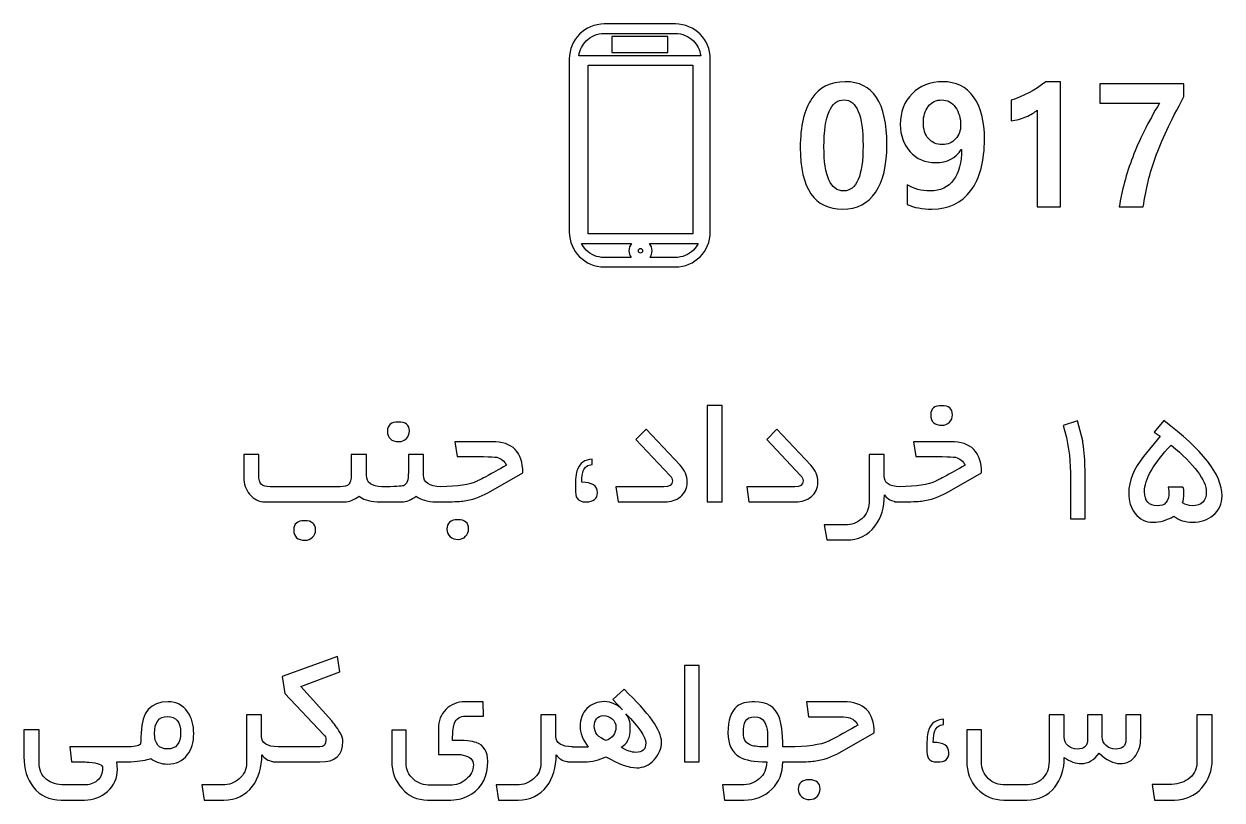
# Model space of a CAD drawing. Header units: millimetres. Extents: x -41 to 39, y -59 to 41.
# Drawn here: x -41.25 to -2.88, y -57.92 to -33.06 of the extents above; entities that cross this region are included whole.
import ezdxf

# ---------------------------------------------------------------- set-up
doc = ezdxf.new("R2010")
doc.units = ezdxf.units.MM
doc.header["$MEASUREMENT"] = 0
doc.layers.add('Layer 1', color=7, linetype='Continuous')

msp = doc.modelspace()

# ---------------------------------------------------------------- linework, layer by layer
at = {"layer": 'Layer 1', "color": 230}
for points, knots in [([(-20.3882, -40.8436), (-20.3882, -40.8436), (-22.6662, -40.8436), (-22.6662, -40.8436), (-22.9747, -40.8436), (-23.2545, -40.7183), (-23.4571, -40.5157), (-23.6597, -40.3138), (-23.785, -40.0337), (-23.785, -39.7248), (-23.785, -39.7248), (-23.785, -34.1823), (-23.785, -34.1823), (-23.785, -33.8736), (-23.6597, -33.5938), (-23.4573, -33.3914), (-23.2549, -33.1882), (-22.9753, -33.0629), (-22.6662, -33.0629), (-22.6662, -33.0629), (-20.3882, -33.0629), (-20.3882, -33.0629), (-20.0792, -33.0629), (-19.7997, -33.1882), (-19.5972, -33.3906), (-19.3948, -33.5938), (-19.2697, -33.8736), (-19.2697, -34.1823), (-19.2697, -34.1823), (-19.2697, -39.7248), (-19.2697, -39.7248), (-19.2697, -40.0337), (-19.3948, -40.3138), (-19.5972, -40.5161), (-19.8002, -40.7183), (-20.08, -40.8436), (-20.3882, -40.8436)], [0, 0, 0, 0, 0.0833333, 0.0833333, 0.0833333, 0.1666667, 0.1666667, 0.1666667, 0.25, 0.25, 0.25, 0.3333333, 0.3333333, 0.3333333, 0.4166667, 0.4166667, 0.4166667, 0.5, 0.5, 0.5, 0.5833333, 0.5833333, 0.5833333, 0.6666667, 0.6666667, 0.6666667, 0.75, 0.75, 0.75, 0.8333333, 0.8333333, 0.8333333, 0.9166667, 0.9166667, 0.9166667, 1, 1, 1, 1]), ([(-23.2439, -33.6042), (-23.3688, -33.7291), (-23.4535, -33.8952), (-23.4766, -34.0803), (-23.4766, -34.0803), (-19.5781, -34.0803), (-19.5781, -34.0803), (-19.601, -33.8952), (-19.6859, -33.7291), (-19.8105, -33.604), (-19.9587, -33.4566), (-20.163, -33.365), (-20.3882, -33.365), (-20.3882, -33.365), (-22.6662, -33.365), (-22.6662, -33.365), (-22.8917, -33.365), (-23.096, -33.4566), (-23.2439, -33.6042)], [0, 0, 0, 0, 0.1666667, 0.1666667, 0.1666667, 0.3333333, 0.3333333, 0.3333333, 0.5, 0.5, 0.5, 0.6666667, 0.6666667, 0.6666667, 0.8333333, 0.8333333, 0.8333333, 1, 1, 1, 1]), ([(-20.7784, -33.9795), (-20.7784, -33.9795), (-22.4274, -33.9795), (-22.4274, -33.9795), (-22.4274, -33.9795), (-22.4274, -33.4697), (-22.4274, -33.4697), (-22.4274, -33.4697), (-20.6275, -33.4697), (-20.6275, -33.4697), (-20.6275, -33.4697), (-20.6275, -33.9795), (-20.6275, -33.9795), (-20.6275, -33.9795), (-20.7784, -33.9795), (-20.7784, -33.9795)], [0, 0, 0, 0, 0.2, 0.2, 0.2, 0.4, 0.4, 0.4, 0.6, 0.6, 0.6, 0.8, 0.8, 0.8, 1, 1, 1, 1]), ([(-23.183, -39.7892), (-23.183, -39.7892), (-19.8266, -39.7892), (-19.8266, -39.7892), (-19.8266, -39.7892), (-19.8266, -34.3823), (-19.8266, -34.3823), (-19.8266, -34.3823), (-23.183, -34.3823), (-23.183, -34.3823), (-23.183, -34.3823), (-23.183, -39.7892), (-23.183, -39.7892)], [0, 0, 0, 0, 0.25, 0.25, 0.25, 0.5, 0.5, 0.5, 0.75, 0.75, 0.75, 1, 1, 1, 1]), ([(-16.3891, -37.0179), (-16.3891, -36.3316), (-16.2665, -35.8092), (-16.0214, -35.4515), (-15.7752, -35.0928), (-15.4184, -34.9133), (-14.9498, -34.9133), (-14.0597, -34.9133), (-13.6149, -35.585), (-13.6149, -36.9264), (-13.6149, -37.5879), (-13.7366, -38.0975), (-13.9781, -38.4561), (-14.2206, -38.8138), (-14.571, -38.9933), (-15.0304, -38.9933), (-15.9362, -38.9933), (-16.3891, -38.3344), (-16.3891, -37.0179)], [0, 0, 0, 0, 0.1666667, 0.1666667, 0.1666667, 0.3333333, 0.3333333, 0.3333333, 0.5, 0.5, 0.5, 0.6666667, 0.6666667, 0.6666667, 0.8333333, 0.8333333, 0.8333333, 1, 1, 1, 1]), ([(-12.9635, -38.211), (-12.7522, -38.3426), (-12.5079, -38.4086), (-12.2289, -38.4086), (-11.9022, -38.4086), (-11.6525, -38.2914), (-11.4813, -38.0563), (-11.3093, -37.8212), (-11.2233, -37.4973), (-11.2233, -37.0846), (-11.2233, -37.0846), (-11.237, -37.0792), (-11.237, -37.0792), (-11.4072, -37.3618), (-11.6799, -37.5028), (-12.0577, -37.5028), (-12.3916, -37.5028), (-12.6635, -37.3865), (-12.872, -37.1533), (-13.0816, -36.92), (-13.1859, -36.6309), (-13.1859, -36.2859), (-13.1859, -35.8805), (-13.0597, -35.5503), (-12.8081, -35.2958), (-12.5555, -35.0406), (-12.2298, -34.9133), (-11.8299, -34.9133), (-11.4044, -34.9133), (-11.0742, -35.0753), (-10.8398, -35.3984), (-10.6066, -35.7222), (-10.4895, -36.1724), (-10.4895, -36.7498), (-10.4895, -37.4524), (-10.6358, -38.0014), (-10.9287, -38.3985), (-11.2214, -38.7947), (-11.6369, -38.9933), (-12.173, -38.9933), (-12.4796, -38.9933), (-12.7439, -38.9438), (-12.9635, -38.8459), (-12.9635, -38.8459), (-12.9635, -38.211), (-12.9635, -38.211)], [0, 0, 0, 0, 0.0666667, 0.0666667, 0.0666667, 0.1333333, 0.1333333, 0.1333333, 0.2, 0.2, 0.2, 0.2666667, 0.2666667, 0.2666667, 0.3333333, 0.3333333, 0.3333333, 0.4, 0.4, 0.4, 0.4666667, 0.4666667, 0.4666667, 0.5333333, 0.5333333, 0.5333333, 0.6, 0.6, 0.6, 0.6666667, 0.6666667, 0.6666667, 0.7333333, 0.7333333, 0.7333333, 0.8, 0.8, 0.8, 0.8666667, 0.8666667, 0.8666667, 0.9333333, 0.9333333, 0.9333333, 1, 1, 1, 1]), ([(-8.0576, -34.9133), (-8.0576, -34.9133), (-8.0576, -38.9237), (-8.0576, -38.9237), (-8.0576, -38.9237), (-8.8052, -38.9237), (-8.8052, -38.9237), (-8.8052, -38.9237), (-8.8052, -35.822), (-8.8052, -35.822), (-8.8894, -35.8988), (-9.0082, -35.9701), (-9.162, -36.037), (-9.3156, -36.1029), (-9.4757, -36.1458), (-9.6414, -36.1651), (-9.6414, -36.1651), (-9.6414, -35.5036), (-9.6414, -35.5036), (-9.2488, -35.3855), (-8.8774, -35.1888), (-8.5297, -34.9133), (-8.5297, -34.9133), (-8.0576, -34.9133), (-8.0576, -34.9133)], [0, 0, 0, 0, 0.125, 0.125, 0.125, 0.25, 0.25, 0.25, 0.375, 0.375, 0.375, 0.5, 0.5, 0.5, 0.625, 0.625, 0.625, 0.75, 0.75, 0.75, 0.875, 0.875, 0.875, 1, 1, 1, 1]), ([(-4.1087, -35.3911), (-4.5323, -36.1788), (-4.8342, -36.8248), (-5.0145, -37.3271), (-5.1957, -37.8303), (-5.3256, -38.3629), (-5.4061, -38.9237), (-5.4061, -38.9237), (-6.1784, -38.9237), (-6.1784, -38.9237), (-6.0942, -38.3966), (-5.9496, -37.8641), (-5.7455, -37.3271), (-5.5405, -36.7901), (-5.2542, -36.2144), (-4.8863, -35.5996), (-4.8863, -35.5996), (-6.7923, -35.5996), (-6.7923, -35.5996), (-6.7923, -35.5996), (-6.7923, -34.9775), (-6.7923, -34.9775), (-6.7923, -34.9775), (-4.1087, -34.9775), (-4.1087, -34.9775), (-4.1087, -34.9775), (-4.1087, -35.3911), (-4.1087, -35.3911)], [0, 0, 0, 0, 0.1111111, 0.1111111, 0.1111111, 0.2222222, 0.2222222, 0.2222222, 0.3333333, 0.3333333, 0.3333333, 0.4444444, 0.4444444, 0.4444444, 0.5555556, 0.5555556, 0.5555556, 0.6666667, 0.6666667, 0.6666667, 0.7777778, 0.7777778, 0.7777778, 0.8888889, 0.8888889, 0.8888889, 1, 1, 1, 1]), ([(-15.6306, -36.9986), (-15.6306, -37.9391), (-15.4202, -38.4086), (-14.9983, -38.4086), (-14.5857, -38.4086), (-14.379, -37.9264), (-14.379, -36.9611), (-14.379, -35.984), (-14.5811, -35.4953), (-14.9847, -35.4953), (-15.4156, -35.4953), (-15.6306, -35.9967), (-15.6306, -36.9986)], [0, 0, 0, 0, 0.25, 0.25, 0.25, 0.5, 0.5, 0.5, 0.75, 0.75, 0.75, 1, 1, 1, 1]), ([(-12.4484, -36.2135), (-12.4484, -36.4314), (-12.3944, -36.6052), (-12.2864, -36.7333), (-12.1784, -36.8623), (-12.0284, -36.9264), (-11.8372, -36.9264), (-11.6662, -36.9264), (-11.5261, -36.866), (-11.4164, -36.7443), (-11.3075, -36.6226), (-11.2535, -36.4752), (-11.2535, -36.3024), (-11.2535, -36.0828), (-11.3084, -35.8934), (-11.419, -35.7341), (-11.5298, -35.5749), (-11.677, -35.4953), (-11.8591, -35.4953), (-12.0395, -35.4953), (-12.1831, -35.5658), (-12.2892, -35.7067), (-12.3954, -35.8484), (-12.4484, -36.0168), (-12.4484, -36.2135)], [0, 0, 0, 0, 0.125, 0.125, 0.125, 0.25, 0.25, 0.25, 0.375, 0.375, 0.375, 0.5, 0.5, 0.5, 0.625, 0.625, 0.625, 0.75, 0.75, 0.75, 0.875, 0.875, 0.875, 1, 1, 1, 1]), ([(-22.6662, -40.5415), (-22.6662, -40.5415), (-21.8087, -40.5415), (-21.8087, -40.5415), (-21.8506, -40.4804), (-21.8754, -40.4061), (-21.8754, -40.3265), (-21.8754, -40.238), (-21.8447, -40.1558), (-21.7936, -40.0913), (-21.7936, -40.0913), (-23.3961, -40.0913), (-23.3961, -40.0913), (-23.3568, -40.1696), (-23.3051, -40.2409), (-23.2437, -40.3023), (-23.0964, -40.4503), (-22.8921, -40.5415), (-22.6662, -40.5415)], [0, 0, 0, 0, 0.1666667, 0.1666667, 0.1666667, 0.3333333, 0.3333333, 0.3333333, 0.5, 0.5, 0.5, 0.6666667, 0.6666667, 0.6666667, 0.8333333, 0.8333333, 0.8333333, 1, 1, 1, 1]), ([(-21.4581, -40.3819), (-21.4448, -40.3682), (-21.4363, -40.3483), (-21.4363, -40.3265), (-21.4363, -40.3047), (-21.4446, -40.2852), (-21.4575, -40.2716), (-21.4698, -40.2591), (-21.4867, -40.2513), (-21.5045, -40.2513), (-21.5231, -40.2513), (-21.54, -40.2591), (-21.5519, -40.2716), (-21.565, -40.285), (-21.5733, -40.3047), (-21.5733, -40.3265), (-21.5733, -40.3485), (-21.565, -40.3682), (-21.5521, -40.3815), (-21.54, -40.394), (-21.5231, -40.4018), (-21.5045, -40.4018), (-21.4867, -40.4018), (-21.4698, -40.3942), (-21.4581, -40.3819)], [0, 0, 0, 0, 0.125, 0.125, 0.125, 0.25, 0.25, 0.25, 0.375, 0.375, 0.375, 0.5, 0.5, 0.5, 0.625, 0.625, 0.625, 0.75, 0.75, 0.75, 0.875, 0.875, 0.875, 1, 1, 1, 1]), ([(-21.2007, -40.5415), (-21.2007, -40.5415), (-20.3882, -40.5415), (-20.3882, -40.5415), (-20.1626, -40.5415), (-19.9581, -40.4503), (-19.811, -40.3032), (-19.7496, -40.2409), (-19.6977, -40.1696), (-19.6583, -40.0913), (-19.6583, -40.0913), (-21.2159, -40.0913), (-21.2159, -40.0913), (-21.1649, -40.156), (-21.1342, -40.238), (-21.1342, -40.3265), (-21.1342, -40.4061), (-21.1588, -40.4804), (-21.2007, -40.5415)], [0, 0, 0, 0, 0.1666667, 0.1666667, 0.1666667, 0.3333333, 0.3333333, 0.3333333, 0.5, 0.5, 0.5, 0.6666667, 0.6666667, 0.6666667, 0.8333333, 0.8333333, 0.8333333, 1, 1, 1, 1]), ([(-18.8948, -48.3683), (-18.8948, -48.3683), (-19.3669, -48.3683), (-19.3669, -48.3683), (-19.3669, -48.3683), (-19.3669, -45.2775), (-19.3669, -45.2775), (-19.3669, -45.2775), (-18.8948, -45.2775), (-18.8948, -45.2775), (-18.8948, -45.2775), (-18.8948, -48.3683), (-18.8948, -48.3683)], [0, 0, 0, 0, 0.25, 0.25, 0.25, 0.5, 0.5, 0.5, 0.75, 0.75, 0.75, 1, 1, 1, 1]), ([(-11.5158, -45.5786), (-11.5158, -45.6701), (-11.5487, -45.7488), (-11.6146, -45.8147), (-11.6805, -45.8814), (-11.7592, -45.9144), (-11.8498, -45.9144), (-12.0922, -45.9144), (-12.213, -45.8027), (-12.213, -45.5786), (-12.213, -45.3855), (-12.0958, -45.2885), (-11.8625, -45.2885), (-11.631, -45.2885), (-11.5158, -45.3855), (-11.5158, -45.5786)], [0, 0, 0, 0, 0.2, 0.2, 0.2, 0.4, 0.4, 0.4, 0.6, 0.6, 0.6, 0.8, 0.8, 0.8, 1, 1, 1, 1]), ([(-28.9044, -46.0965), (-28.9044, -46.1906), (-28.9374, -46.2712), (-29.0023, -46.3371), (-29.0674, -46.4029), (-29.1469, -46.4359), (-29.2393, -46.4359), (-29.4846, -46.4359), (-29.6072, -46.3224), (-29.6072, -46.0965), (-29.6072, -45.9052), (-29.491, -45.81), (-29.2585, -45.81), (-29.0224, -45.81), (-28.9044, -45.9052), (-28.9044, -46.0965)], [0, 0, 0, 0, 0.2, 0.2, 0.2, 0.4, 0.4, 0.4, 0.6, 0.6, 0.6, 0.8, 0.8, 0.8, 1, 1, 1, 1]), ([(-7.2694, -48.9063), (-7.2694, -48.9063), (-7.7415, -48.9063), (-7.7415, -48.9063), (-7.7415, -48.9063), (-7.7415, -47.4287), (-7.7415, -47.4287), (-7.7415, -46.9354), (-7.8165, -46.4332), (-7.9667, -45.9217), (-7.9667, -45.9217), (-7.5101, -45.7717), (-7.5101, -45.7717), (-7.5101, -45.7717), (-7.3444, -46.4177), (-7.3444, -46.4177), (-7.3427, -46.4267), (-7.3354, -46.4854), (-7.3225, -46.5924), (-7.2868, -46.8797), (-7.2694, -47.1587), (-7.2694, -47.4287), (-7.2694, -47.4287), (-7.2694, -48.9063), (-7.2694, -48.9063)], [0, 0, 0, 0, 0.125, 0.125, 0.125, 0.25, 0.25, 0.25, 0.375, 0.375, 0.375, 0.5, 0.5, 0.5, 0.625, 0.625, 0.625, 0.75, 0.75, 0.75, 0.875, 0.875, 0.875, 1, 1, 1, 1]), ([(-2.884, -48.1716), (-2.884, -48.4306), (-2.9783, -48.6391), (-3.1677, -48.7966), (-3.3443, -48.9428), (-3.5648, -49.0161), (-3.8292, -49.0161), (-4.0672, -49.0161), (-4.2666, -48.9539), (-4.4294, -48.8294), (-4.6546, -48.9576), (-4.8732, -49.0216), (-5.0855, -49.0216), (-5.3289, -49.0216), (-5.5237, -48.9256), (-5.672, -48.7324), (-5.8046, -48.5549), (-5.8706, -48.3409), (-5.8706, -48.0893), (-5.8706, -47.6957), (-5.7122, -47.3042), (-5.3956, -46.9125), (-5.3956, -46.9125), (-4.8704, -46.2675), (-4.8704, -46.2675), (-4.8704, -46.2675), (-5.058, -46.1331), (-5.058, -46.1331), (-5.058, -46.1331), (-4.7506, -45.7661), (-4.7506, -45.7661), (-3.5063, -46.6958), (-2.884, -47.4973), (-2.884, -48.1716)], [0, 0, 0, 0, 0.0909091, 0.0909091, 0.0909091, 0.1818182, 0.1818182, 0.1818182, 0.2727273, 0.2727273, 0.2727273, 0.3636364, 0.3636364, 0.3636364, 0.4545455, 0.4545455, 0.4545455, 0.5454545, 0.5454545, 0.5454545, 0.6363636, 0.6363636, 0.6363636, 0.7272727, 0.7272727, 0.7272727, 0.8181818, 0.8181818, 0.8181818, 0.9090909, 0.9090909, 0.9090909, 1, 1, 1, 1]), ([(-20.012, -47.7379), (-20.012, -47.931), (-20.0842, -48.0865), (-20.2297, -48.2046), (-20.3633, -48.3134), (-20.5289, -48.3683), (-20.7256, -48.3683), (-20.7256, -48.3683), (-22.2234, -48.3683), (-22.2234, -48.3683), (-22.2234, -48.3683), (-22.2902, -47.8853), (-22.2902, -47.8853), (-22.2902, -47.8853), (-20.753, -47.8853), (-20.753, -47.8853), (-20.5737, -47.8853), (-20.4841, -47.8221), (-20.4841, -47.6967), (-20.4841, -47.6327), (-20.5096, -47.5741), (-20.5619, -47.5219), (-20.5619, -47.5219), (-21.6497, -46.3691), (-21.6497, -46.3691), (-21.6497, -46.3691), (-21.3249, -46.0406), (-21.3249, -46.0406), (-21.3249, -46.0406), (-20.2398, -47.1917), (-20.2398, -47.1917), (-20.0879, -47.3509), (-20.012, -47.533), (-20.012, -47.7379)], [0, 0, 0, 0, 0.0909091, 0.0909091, 0.0909091, 0.1818182, 0.1818182, 0.1818182, 0.2727273, 0.2727273, 0.2727273, 0.3636364, 0.3636364, 0.3636364, 0.4545455, 0.4545455, 0.4545455, 0.5454545, 0.5454545, 0.5454545, 0.6363636, 0.6363636, 0.6363636, 0.7272727, 0.7272727, 0.7272727, 0.8181818, 0.8181818, 0.8181818, 0.9090909, 0.9090909, 0.9090909, 1, 1, 1, 1]), ([(-15.827, -47.7379), (-15.827, -47.931), (-15.8992, -48.0865), (-16.0447, -48.2046), (-16.1784, -48.3134), (-16.344, -48.3683), (-16.5407, -48.3683), (-16.5407, -48.3683), (-18.0384, -48.3683), (-18.0384, -48.3683), (-18.0384, -48.3683), (-18.1052, -47.8853), (-18.1052, -47.8853), (-18.1052, -47.8853), (-16.568, -47.8853), (-16.568, -47.8853), (-16.3888, -47.8853), (-16.2991, -47.8221), (-16.2991, -47.6967), (-16.2991, -47.6327), (-16.3247, -47.5741), (-16.3769, -47.5219), (-16.3769, -47.5219), (-17.4647, -46.3691), (-17.4647, -46.3691), (-17.4647, -46.3691), (-17.1399, -46.0406), (-17.1399, -46.0406), (-17.1399, -46.0406), (-16.0548, -47.1917), (-16.0548, -47.1917), (-15.9029, -47.3509), (-15.827, -47.533), (-15.827, -47.7379)], [0, 0, 0, 0, 0.0909091, 0.0909091, 0.0909091, 0.1818182, 0.1818182, 0.1818182, 0.2727273, 0.2727273, 0.2727273, 0.3636364, 0.3636364, 0.3636364, 0.4545455, 0.4545455, 0.4545455, 0.5454545, 0.5454545, 0.5454545, 0.6363636, 0.6363636, 0.6363636, 0.7272727, 0.7272727, 0.7272727, 0.8181818, 0.8181818, 0.8181818, 0.9090909, 0.9090909, 0.9090909, 1, 1, 1, 1]), ([(-25.2739, -47.4332), (-25.2739, -47.4332), (-26.3772, -48.0636), (-26.3772, -48.0636), (-26.6362, -48.2127), (-26.9081, -48.3051), (-27.1916, -48.3409), (-27.3105, -48.3562), (-27.5321, -48.3652), (-27.8568, -48.3677), (-27.8568, -48.3677), (-27.8568, -48.3683), (-27.8568, -48.3683), (-27.8568, -48.3683), (-27.997, -48.3683), (-27.997, -48.3683), (-27.997, -48.3683), (-28.0151, -48.3683), (-28.0151, -48.3683), (-28.0151, -48.3683), (-28.0168, -48.3683), (-28.0168, -48.3683), (-28.0168, -48.3683), (-28.0293, -48.3683), (-28.0293, -48.3683), (-28.0293, -48.3683), (-28.0369, -48.3683), (-28.0369, -48.3683), (-28.0369, -48.3683), (-28.0573, -48.3683), (-28.0573, -48.3683), (-28.0573, -48.3683), (-28.0573, -48.3678), (-28.0573, -48.3678), (-28.3396, -48.3621), (-28.549, -48.3002), (-28.6849, -48.1817), (-28.8459, -48.3061), (-29.0005, -48.3683), (-29.1488, -48.3683), (-29.1488, -48.3683), (-29.7471, -48.3683), (-29.7471, -48.3683), (-29.7471, -48.3683), (-29.765, -48.3683), (-29.765, -48.3683), (-29.765, -48.3683), (-29.9421, -48.3683), (-29.9421, -48.3683), (-29.9421, -48.3683), (-29.9421, -48.3622), (-29.9421, -48.3622), (-30.2177, -48.3437), (-30.4082, -48.2837), (-30.5138, -48.1817), (-30.6786, -48.3061), (-30.8341, -48.3683), (-30.9805, -48.3683), (-30.9805, -48.3683), (-33.5214, -48.3683), (-33.5214, -48.3683), (-33.7217, -48.3683), (-33.8883, -48.286), (-34.0228, -48.1212), (-34.1481, -47.9676), (-34.2103, -47.7882), (-34.2103, -47.5823), (-34.2103, -47.5823), (-34.2103, -46.8531), (-34.2103, -46.8531), (-34.2103, -46.8531), (-33.7273, -46.8531), (-33.7273, -46.8531), (-33.7273, -46.8531), (-33.7273, -47.5155), (-33.7273, -47.5155), (-33.7273, -47.6528), (-33.7007, -47.7488), (-33.6467, -47.8037), (-33.5936, -47.8577), (-33.4995, -47.8853), (-33.3658, -47.8853), (-33.3658, -47.8853), (-31.1223, -47.8853), (-31.1223, -47.8853), (-30.9878, -47.8853), (-30.8954, -47.8577), (-30.8442, -47.8037), (-30.7938, -47.7488), (-30.7682, -47.6528), (-30.7682, -47.5155), (-30.7682, -47.5155), (-30.7682, -46.8531), (-30.7682, -46.8531), (-30.7682, -46.8531), (-30.2796, -46.8531), (-30.2796, -46.8531), (-30.2796, -46.8531), (-30.2796, -47.5155), (-30.2796, -47.5155), (-30.2796, -47.7536), (-30.1148, -47.8761), (-29.7854, -47.8848), (-29.3833, -47.8825), (-29.1547, -47.8708), (-29.0985, -47.8504), (-28.9914, -47.8129), (-28.9374, -47.6702), (-28.9374, -47.4214), (-28.9374, -47.3591), (-28.9374, -47.2639), (-28.9374, -47.1377), (-28.9374, -47.0106), (-28.9374, -46.9153), (-28.9374, -46.8531), (-28.9374, -46.8531), (-28.4542, -46.8531), (-28.4542, -46.8531), (-28.4542, -46.8531), (-28.4542, -47.5155), (-28.4542, -47.5155), (-28.4542, -47.7444), (-28.2681, -47.8675), (-27.8968, -47.8839), (-27.3572, -47.8741), (-26.9706, -47.814), (-26.7359, -47.7031), (-26.7159, -47.694), (-26.5996, -47.6337), (-26.3874, -47.521), (-26.2548, -47.4497), (-26.0579, -47.3398), (-25.7973, -47.1917), (-25.8603, -47.0599), (-25.9638, -46.9757), (-26.1083, -46.9401), (-26.1706, -46.9264), (-26.3133, -46.9191), (-26.5347, -46.9191), (-26.5347, -46.9191), (-27.3793, -46.9191), (-27.3793, -46.9191), (-27.3793, -46.9191), (-27.446, -46.4413), (-27.446, -46.4413), (-27.446, -46.4413), (-26.2565, -46.4413), (-26.2565, -46.4413), (-25.6015, -46.4413), (-25.2739, -46.7717), (-25.2739, -47.4332)], [0, 0, 0, 0, 0.02, 0.02, 0.02, 0.04, 0.04, 0.04, 0.06, 0.06, 0.06, 0.08, 0.08, 0.08, 0.1, 0.1, 0.1, 0.12, 0.12, 0.12, 0.14, 0.14, 0.14, 0.16, 0.16, 0.16, 0.18, 0.18, 0.18, 0.2, 0.2, 0.2, 0.22, 0.22, 0.22, 0.24, 0.24, 0.24, 0.26, 0.26, 0.26, 0.28, 0.28, 0.28, 0.3, 0.3, 0.3, 0.32, 0.32, 0.32, 0.34, 0.34, 0.34, 0.36, 0.36, 0.36, 0.38, 0.38, 0.38, 0.4, 0.4, 0.4, 0.42, 0.42, 0.42, 0.44, 0.44, 0.44, 0.46, 0.46, 0.46, 0.48, 0.48, 0.48, 0.5, 0.5, 0.5, 0.52, 0.52, 0.52, 0.54, 0.54, 0.54, 0.56, 0.56, 0.56, 0.58, 0.58, 0.58, 0.6, 0.6, 0.6, 0.62, 0.62, 0.62, 0.64, 0.64, 0.64, 0.66, 0.66, 0.66, 0.68, 0.68, 0.68, 0.7, 0.7, 0.7, 0.72, 0.72, 0.72, 0.74, 0.74, 0.74, 0.76, 0.76, 0.76, 0.78, 0.78, 0.78, 0.8, 0.8, 0.8, 0.82, 0.82, 0.82, 0.84, 0.84, 0.84, 0.86, 0.86, 0.86, 0.88, 0.88, 0.88, 0.9, 0.9, 0.9, 0.92, 0.92, 0.92, 0.94, 0.94, 0.94, 0.96, 0.96, 0.96, 0.98, 0.98, 0.98, 1, 1, 1, 1]), ([(-10.5862, -47.436), (-10.5862, -47.436), (-11.6906, -48.0655), (-11.6906, -48.0655), (-11.9495, -48.2136), (-12.2212, -48.3061), (-12.5057, -48.3417), (-12.6247, -48.3565), (-12.8487, -48.3652), (-13.1783, -48.3677), (-13.1783, -48.3677), (-13.1783, -48.3683), (-13.1783, -48.3683), (-13.1783, -48.3683), (-13.212, -48.3678), (-13.212, -48.3678), (-13.212, -48.3678), (-13.2147, -48.3678), (-13.2147, -48.3678), (-13.2147, -48.3678), (-13.3714, -48.3683), (-13.3714, -48.3683), (-13.3714, -48.3683), (-13.3714, -48.3493), (-13.3714, -48.3493), (-13.5155, -48.3182), (-13.6238, -48.2485), (-13.696, -48.1405), (-13.696, -48.544), (-13.7967, -48.8789), (-13.9971, -49.1451), (-14.2167, -49.4397), (-14.5242, -49.5871), (-14.9176, -49.5871), (-14.9176, -49.5871), (-15.5435, -49.5871), (-15.5435, -49.5871), (-15.5435, -49.5871), (-15.6211, -49.1039), (-15.6211, -49.1039), (-15.6211, -49.1039), (-14.956, -49.1039), (-14.956, -49.1039), (-14.7483, -49.1039), (-14.5699, -49.039), (-14.4216, -48.9081), (-14.266, -48.7728), (-14.1884, -48.6016), (-14.1884, -48.3966), (-14.1884, -48.3966), (-14.1884, -46.8531), (-14.1884, -46.8531), (-14.1884, -46.8531), (-13.7052, -46.8531), (-13.7052, -46.8531), (-13.7052, -46.8531), (-13.7052, -47.5476), (-13.7052, -47.5476), (-13.7052, -47.76), (-13.5379, -47.8722), (-13.2036, -47.8845), (-12.6679, -47.8742), (-12.2835, -47.8137), (-12.0491, -47.704), (-12.03, -47.695), (-11.9137, -47.6337), (-11.7015, -47.521), (-11.5689, -47.4497), (-11.372, -47.3398), (-11.1114, -47.1917), (-11.1744, -47.0599), (-11.2779, -46.9757), (-11.4225, -46.9401), (-11.4847, -46.9264), (-11.6274, -46.9191), (-11.8488, -46.9191), (-11.8488, -46.9191), (-12.6934, -46.9191), (-12.6934, -46.9191), (-12.6934, -46.9191), (-12.7601, -46.4413), (-12.7601, -46.4413), (-12.7601, -46.4413), (-11.5697, -46.4413), (-11.5697, -46.4413), (-10.9138, -46.4413), (-10.5862, -46.7726), (-10.5862, -47.436)], [0, 0, 0, 0, 0.0344828, 0.0344828, 0.0344828, 0.0689655, 0.0689655, 0.0689655, 0.1034483, 0.1034483, 0.1034483, 0.137931, 0.137931, 0.137931, 0.1724138, 0.1724138, 0.1724138, 0.2068966, 0.2068966, 0.2068966, 0.2413793, 0.2413793, 0.2413793, 0.2758621, 0.2758621, 0.2758621, 0.3103448, 0.3103448, 0.3103448, 0.3448276, 0.3448276, 0.3448276, 0.3793103, 0.3793103, 0.3793103, 0.4137931, 0.4137931, 0.4137931, 0.4482759, 0.4482759, 0.4482759, 0.4827586, 0.4827586, 0.4827586, 0.5172414, 0.5172414, 0.5172414, 0.5517241, 0.5517241, 0.5517241, 0.5862069, 0.5862069, 0.5862069, 0.6206897, 0.6206897, 0.6206897, 0.6551724, 0.6551724, 0.6551724, 0.6896552, 0.6896552, 0.6896552, 0.7241379, 0.7241379, 0.7241379, 0.7586207, 0.7586207, 0.7586207, 0.7931034, 0.7931034, 0.7931034, 0.8275862, 0.8275862, 0.8275862, 0.862069, 0.862069, 0.862069, 0.8965517, 0.8965517, 0.8965517, 0.9310345, 0.9310345, 0.9310345, 0.9655172, 0.9655172, 0.9655172, 1, 1, 1, 1]), ([(-3.3891, -48.0518), (-3.3891, -47.6729), (-3.7643, -47.1724), (-4.5136, -46.5512), (-5.0818, -47.1469), (-5.3654, -47.6436), (-5.3654, -48.0417), (-5.3654, -48.3436), (-5.2301, -48.4945), (-4.9584, -48.4945), (-4.7103, -48.4945), (-4.586, -48.3555), (-4.5841, -48.0764), (-4.5877, -48.0572), (-4.595, -47.9969), (-4.6079, -47.8962), (-4.6079, -47.8962), (-4.1348, -47.8962), (-4.1348, -47.8962), (-4.1138, -47.9383), (-4.1028, -47.9995), (-4.1028, -48.0801), (-4.1028, -48.2301), (-4.1193, -48.3363), (-4.1523, -48.3985), (-4.058, -48.4589), (-3.9537, -48.4891), (-3.8393, -48.4891), (-3.5391, -48.4891), (-3.3891, -48.3436), (-3.3891, -48.0518)], [0, 0, 0, 0, 0.1, 0.1, 0.1, 0.2, 0.2, 0.2, 0.3, 0.3, 0.3, 0.4, 0.4, 0.4, 0.5, 0.5, 0.5, 0.6, 0.6, 0.6, 0.7, 0.7, 0.7, 0.8, 0.8, 0.8, 0.9, 0.9, 0.9, 1, 1, 1, 1]), ([(-22.8831, -48.0728), (-22.8831, -48.2695), (-23.0057, -48.3683), (-23.2509, -48.3683), (-23.3955, -48.3683), (-23.4915, -48.3299), (-23.5373, -48.253), (-23.5729, -48.1954), (-23.5913, -48.091), (-23.5913, -47.9383), (-23.5913, -47.6483), (-23.5693, -47.4443), (-23.5245, -47.3262), (-23.4495, -47.1276), (-23.292, -47.0169), (-23.0524, -46.9958), (-23.0524, -46.9958), (-23.0524, -47.1707), (-23.0524, -47.1707), (-23.1932, -47.1825), (-23.2884, -47.2502), (-23.3368, -47.3719), (-23.3634, -47.4377), (-23.3809, -47.5604), (-23.3873, -47.7398), (-23.0514, -47.7398), (-22.8831, -47.8504), (-22.8831, -48.0728)], [0, 0, 0, 0, 0.1111111, 0.1111111, 0.1111111, 0.2222222, 0.2222222, 0.2222222, 0.3333333, 0.3333333, 0.3333333, 0.4444444, 0.4444444, 0.4444444, 0.5555556, 0.5555556, 0.5555556, 0.6666667, 0.6666667, 0.6666667, 0.7777778, 0.7777778, 0.7777778, 0.8888889, 0.8888889, 0.8888889, 1, 1, 1, 1]), ([(-31.9102, -49.265), (-31.9102, -49.3602), (-31.943, -49.4388), (-32.008, -49.5029), (-32.0729, -49.5659), (-32.1526, -49.598), (-32.245, -49.598), (-32.4866, -49.598), (-32.6073, -49.4873), (-32.6073, -49.265), (-32.6073, -49.0701), (-32.4929, -48.9723), (-32.2642, -48.9723), (-32.0281, -48.9723), (-31.9102, -49.0701), (-31.9102, -49.265)], [0, 0, 0, 0, 0.2, 0.2, 0.2, 0.4, 0.4, 0.4, 0.6, 0.6, 0.6, 0.8, 0.8, 0.8, 1, 1, 1, 1]), ([(-27.0086, -49.232), (-27.0086, -49.3253), (-27.0406, -49.405), (-27.1038, -49.4708), (-27.167, -49.5376), (-27.2456, -49.5706), (-27.3399, -49.5706), (-27.4432, -49.5706), (-27.5283, -49.5423), (-27.596, -49.4845), (-27.6693, -49.4232), (-27.7059, -49.3418), (-27.7059, -49.2402), (-27.7059, -49.0399), (-27.5887, -48.9393), (-27.3554, -48.9393), (-27.1239, -48.9393), (-27.0086, -49.0371), (-27.0086, -49.232)], [0, 0, 0, 0, 0.1666667, 0.1666667, 0.1666667, 0.3333333, 0.3333333, 0.3333333, 0.5, 0.5, 0.5, 0.6666667, 0.6666667, 0.6666667, 0.8333333, 0.8333333, 0.8333333, 1, 1, 1, 1]), ([(-31.0314, -56.0412), (-31.0314, -56.4787), (-31.2776, -56.6973), (-31.7689, -56.6973), (-31.7689, -56.6973), (-33.1112, -56.6973), (-33.1112, -56.6973), (-33.1112, -56.6973), (-33.1225, -56.6973), (-33.1225, -56.6973), (-33.1225, -56.6973), (-33.2768, -56.6973), (-33.2768, -56.6973), (-33.2768, -56.6973), (-33.2768, -56.6838), (-33.2768, -56.6838), (-33.4347, -56.6558), (-33.5522, -56.5843), (-33.6289, -56.4695), (-33.6289, -56.873), (-33.7296, -57.2079), (-33.93, -57.4741), (-34.1496, -57.7687), (-34.4571, -57.9161), (-34.8505, -57.9161), (-34.8505, -57.9161), (-35.4764, -57.9161), (-35.4764, -57.9161), (-35.4764, -57.9161), (-35.554, -57.4329), (-35.554, -57.4329), (-35.554, -57.4329), (-34.8889, -57.4329), (-34.8889, -57.4329), (-34.6812, -57.4329), (-34.5029, -57.368), (-34.3546, -57.2371), (-34.1989, -57.1017), (-34.1213, -56.9306), (-34.1213, -56.7256), (-34.1213, -56.7256), (-34.1213, -55.1821), (-34.1213, -55.1821), (-34.1213, -55.1821), (-33.6381, -55.1821), (-33.6381, -55.1821), (-33.6381, -55.1821), (-33.6381, -55.8766), (-33.6381, -55.8766), (-33.6381, -56.0943), (-33.4624, -56.2068), (-33.1112, -56.2143), (-33.1112, -56.2143), (-31.7707, -56.2143), (-31.7707, -56.2143), (-31.6436, -56.2143), (-31.5804, -56.1391), (-31.5804, -55.9891), (-31.5804, -55.9195), (-31.6006, -55.8638), (-31.6417, -55.8226), (-31.6417, -55.8226), (-32.8935, -54.5033), (-32.8935, -54.5033), (-32.8935, -54.5033), (-32.9739, -53.9642), (-32.9739, -53.9642), (-32.9739, -53.9642), (-31.2044, -53.3211), (-31.2044, -53.3211), (-31.2044, -53.3211), (-31.1321, -53.8088), (-31.1321, -53.8088), (-31.1321, -53.8088), (-32.3801, -54.2755), (-32.3801, -54.2755), (-32.3801, -54.2755), (-31.391, -55.3816), (-31.391, -55.3816), (-31.3215, -55.4603), (-31.2318, -55.5875), (-31.1229, -55.7622), (-31.0616, -55.8601), (-31.0314, -55.9535), (-31.0314, -56.0412)], [0, 0, 0, 0, 0.0357143, 0.0357143, 0.0357143, 0.0714286, 0.0714286, 0.0714286, 0.1071429, 0.1071429, 0.1071429, 0.1428571, 0.1428571, 0.1428571, 0.1785714, 0.1785714, 0.1785714, 0.2142857, 0.2142857, 0.2142857, 0.25, 0.25, 0.25, 0.2857143, 0.2857143, 0.2857143, 0.3214286, 0.3214286, 0.3214286, 0.3571429, 0.3571429, 0.3571429, 0.3928571, 0.3928571, 0.3928571, 0.4285714, 0.4285714, 0.4285714, 0.4642857, 0.4642857, 0.4642857, 0.5, 0.5, 0.5, 0.5357143, 0.5357143, 0.5357143, 0.5714286, 0.5714286, 0.5714286, 0.6071429, 0.6071429, 0.6071429, 0.6428571, 0.6428571, 0.6428571, 0.6785714, 0.6785714, 0.6785714, 0.7142857, 0.7142857, 0.7142857, 0.75, 0.75, 0.75, 0.7857143, 0.7857143, 0.7857143, 0.8214286, 0.8214286, 0.8214286, 0.8571429, 0.8571429, 0.8571429, 0.8928571, 0.8928571, 0.8928571, 0.9285714, 0.9285714, 0.9285714, 0.9642857, 0.9642857, 0.9642857, 1, 1, 1, 1]), ([(-19.6254, -56.6973), (-19.6254, -56.6973), (-20.0975, -56.6973), (-20.0975, -56.6973), (-20.0975, -56.6973), (-20.0975, -53.6065), (-20.0975, -53.6065), (-20.0975, -53.6065), (-19.6254, -53.6065), (-19.6254, -53.6065), (-19.6254, -53.6065), (-19.6254, -56.6973), (-19.6254, -56.6973)], [0, 0, 0, 0, 0.25, 0.25, 0.25, 0.5, 0.5, 0.5, 0.75, 0.75, 0.75, 1, 1, 1, 1]), ([(-20.8322, -56.0559), (-20.8322, -56.2681), (-20.9119, -56.4594), (-21.0711, -56.6296), (-21.2303, -56.7989), (-21.4142, -56.8839), (-21.6237, -56.8839), (-21.879, -56.8839), (-22.2092, -56.765), (-22.6156, -56.528), (-22.8224, -56.6351), (-23.0538, -56.69), (-23.3099, -56.6919), (-23.3099, -56.6919), (-23.686, -56.6957), (-23.686, -56.6957), (-23.686, -56.6957), (-23.686, -56.6973), (-23.686, -56.6973), (-23.686, -56.6973), (-23.7354, -56.6962), (-23.7354, -56.6962), (-23.7354, -56.6962), (-23.8462, -56.6973), (-23.8462, -56.6973), (-23.8462, -56.6973), (-23.8462, -56.6847), (-23.8462, -56.6847), (-24.0069, -56.6573), (-24.1263, -56.5857), (-24.2038, -56.4695), (-24.2038, -56.873), (-24.3045, -57.2079), (-24.5049, -57.4741), (-24.7245, -57.7687), (-25.032, -57.9161), (-25.4254, -57.9161), (-25.4254, -57.9161), (-26.0512, -57.9161), (-26.0512, -57.9161), (-26.0512, -57.9161), (-26.1289, -57.4329), (-26.1289, -57.4329), (-26.1289, -57.4329), (-25.4638, -57.4329), (-25.4638, -57.4329), (-25.256, -57.4329), (-25.0777, -57.368), (-24.9294, -57.2371), (-24.7738, -57.1017), (-24.6961, -56.9306), (-24.6961, -56.7256), (-24.6961, -56.7256), (-24.6961, -55.1821), (-24.6961, -55.1821), (-24.6961, -55.1821), (-24.213, -55.1821), (-24.213, -55.1821), (-24.213, -55.1821), (-24.213, -55.8766), (-24.213, -55.8766), (-24.213, -56.0943), (-24.0373, -56.2068), (-23.686, -56.2143), (-23.686, -56.2143), (-23.686, -56.2197), (-23.686, -56.2197), (-23.686, -56.2197), (-23.1764, -56.2197), (-23.1764, -56.2197), (-23.3521, -55.9863), (-23.4399, -55.7641), (-23.4399, -55.5528), (-23.4399, -55.3231), (-23.3667, -55.1346), (-23.2203, -54.9863), (-23.0738, -54.8389), (-22.8854, -54.7649), (-22.6557, -54.7649), (-22.4481, -54.7649), (-22.2559, -54.8519), (-22.0767, -55.0248), (-22.0767, -55.0248), (-22.3932, -54.6972), (-22.3932, -54.6972), (-22.3932, -54.6972), (-22.0309, -54.3696), (-22.0309, -54.3696), (-21.2321, -55.1327), (-20.8322, -55.6945), (-20.8322, -56.0559)], [0, 0, 0, 0, 0.0333333, 0.0333333, 0.0333333, 0.0666667, 0.0666667, 0.0666667, 0.1, 0.1, 0.1, 0.1333333, 0.1333333, 0.1333333, 0.1666667, 0.1666667, 0.1666667, 0.2, 0.2, 0.2, 0.2333333, 0.2333333, 0.2333333, 0.2666667, 0.2666667, 0.2666667, 0.3, 0.3, 0.3, 0.3333333, 0.3333333, 0.3333333, 0.3666667, 0.3666667, 0.3666667, 0.4, 0.4, 0.4, 0.4333333, 0.4333333, 0.4333333, 0.4666667, 0.4666667, 0.4666667, 0.5, 0.5, 0.5, 0.5333333, 0.5333333, 0.5333333, 0.5666667, 0.5666667, 0.5666667, 0.6, 0.6, 0.6, 0.6333333, 0.6333333, 0.6333333, 0.6666667, 0.6666667, 0.6666667, 0.7, 0.7, 0.7, 0.7333333, 0.7333333, 0.7333333, 0.7666667, 0.7666667, 0.7666667, 0.8, 0.8, 0.8, 0.8333333, 0.8333333, 0.8333333, 0.8666667, 0.8666667, 0.8666667, 0.9, 0.9, 0.9, 0.9333333, 0.9333333, 0.9333333, 0.9666667, 0.9666667, 0.9666667, 1, 1, 1, 1]), ([(-35.8103, -55.7905), (-35.8103, -56.0678), (-35.879, -56.2947), (-36.0162, -56.4713), (-36.1662, -56.6662), (-36.3757, -56.7631), (-36.6457, -56.7631), (-36.8516, -56.7631), (-37.0327, -56.7027), (-37.1891, -56.582), (-37.32, -56.6389), (-37.5338, -56.6752), (-37.8298, -56.6908), (-37.8298, -56.6908), (-37.8298, -56.6973), (-37.8298, -56.6973), (-37.8298, -56.6973), (-38.0062, -56.6973), (-38.0062, -56.6973), (-38.0062, -56.6973), (-38.2772, -56.6973), (-38.2772, -56.6973), (-38.2772, -56.6973), (-38.2552, -56.9334), (-38.2552, -56.9334), (-38.2552, -57.2133), (-38.3613, -57.4494), (-38.5736, -57.6406), (-38.7812, -57.8236), (-39.0264, -57.9161), (-39.3101, -57.9161), (-39.3101, -57.9161), (-40.0521, -57.9161), (-40.0521, -57.9161), (-40.4327, -57.9161), (-40.732, -57.777), (-40.9497, -57.4979), (-41.1483, -57.2426), (-41.2471, -56.9197), (-41.2471, -56.528), (-41.2471, -56.528), (-41.2471, -55.6653), (-41.2471, -55.6653), (-41.2471, -55.6653), (-40.764, -55.6653), (-40.764, -55.6653), (-40.764, -55.6653), (-40.764, -56.7129), (-40.764, -56.7129), (-40.764, -56.9426), (-40.6834, -57.1228), (-40.5224, -57.2536), (-40.3742, -57.3735), (-40.182, -57.4329), (-39.9469, -57.4329), (-39.9469, -57.4329), (-39.3276, -57.4329), (-39.3276, -57.4329), (-39.1564, -57.4329), (-39.0146, -57.3871), (-38.9038, -57.2956), (-38.7859, -57.1978), (-38.7273, -57.0633), (-38.7273, -56.8931), (-38.7273, -56.7897), (-38.8746, -56.7256), (-39.1691, -56.7027), (-39.2231, -56.6973), (-39.4099, -56.6945), (-39.7301, -56.6945), (-39.7301, -56.6945), (-39.7731, -56.2143), (-39.7731, -56.2143), (-39.7731, -56.2143), (-38.0062, -56.2143), (-38.0062, -56.2143), (-38.0062, -56.2143), (-37.9935, -56.2143), (-37.9935, -56.2143), (-37.7267, -56.2135), (-37.5708, -56.1869), (-37.5249, -56.1337), (-37.5112, -56.1162), (-37.5011, -55.9928), (-37.4957, -55.7641), (-37.4792, -55.1016), (-37.1919, -54.7703), (-36.632, -54.7703), (-36.3639, -54.7703), (-36.1552, -54.8774), (-36.0052, -55.0915), (-35.8752, -55.2792), (-35.8103, -55.5124), (-35.8103, -55.7905)], [0, 0, 0, 0, 0.0322581, 0.0322581, 0.0322581, 0.0645161, 0.0645161, 0.0645161, 0.0967742, 0.0967742, 0.0967742, 0.1290323, 0.1290323, 0.1290323, 0.1612903, 0.1612903, 0.1612903, 0.1935484, 0.1935484, 0.1935484, 0.2258065, 0.2258065, 0.2258065, 0.2580645, 0.2580645, 0.2580645, 0.2903226, 0.2903226, 0.2903226, 0.3225806, 0.3225806, 0.3225806, 0.3548387, 0.3548387, 0.3548387, 0.3870968, 0.3870968, 0.3870968, 0.4193548, 0.4193548, 0.4193548, 0.4516129, 0.4516129, 0.4516129, 0.483871, 0.483871, 0.483871, 0.516129, 0.516129, 0.516129, 0.5483871, 0.5483871, 0.5483871, 0.5806452, 0.5806452, 0.5806452, 0.6129032, 0.6129032, 0.6129032, 0.6451613, 0.6451613, 0.6451613, 0.6774194, 0.6774194, 0.6774194, 0.7096774, 0.7096774, 0.7096774, 0.7419355, 0.7419355, 0.7419355, 0.7741935, 0.7741935, 0.7741935, 0.8064516, 0.8064516, 0.8064516, 0.8387097, 0.8387097, 0.8387097, 0.8709677, 0.8709677, 0.8709677, 0.9032258, 0.9032258, 0.9032258, 0.9354839, 0.9354839, 0.9354839, 0.9677419, 0.9677419, 0.9677419, 1, 1, 1, 1]), ([(-26.3944, -56.6744), (-26.3944, -57.1466), (-26.5654, -57.4951), (-26.9067, -57.7184), (-27.109, -57.8501), (-27.3321, -57.9161), (-27.5774, -57.9161), (-27.5774, -57.9161), (-28.3259, -57.9161), (-28.3259, -57.9161), (-28.657, -57.9161), (-28.9325, -57.7897), (-29.152, -57.5381), (-29.3634, -57.2975), (-29.4685, -57.0084), (-29.4685, -56.6726), (-29.4685, -56.6726), (-29.4685, -55.6762), (-29.4685, -55.6762), (-29.4685, -55.6762), (-29.0129, -55.6762), (-29.0129, -55.6762), (-29.0129, -55.6762), (-29.0129, -56.7256), (-29.0129, -56.7256), (-29.0129, -56.9407), (-28.9343, -57.1154), (-28.7768, -57.2508), (-28.6268, -57.3798), (-28.4438, -57.4439), (-28.228, -57.4439), (-28.228, -57.4439), (-27.6057, -57.4439), (-27.6057, -57.4439), (-27.4163, -57.4439), (-27.2471, -57.3826), (-27.097, -57.2591), (-26.9361, -57.131), (-26.8555, -56.9737), (-26.8555, -56.7879), (-26.8555, -56.6287), (-26.9653, -56.5244), (-27.1849, -56.4749), (-27.2443, -56.4622), (-27.2846, -56.4558), (-27.3057, -56.4558), (-27.3057, -56.4558), (-27.9754, -56.4558), (-27.9754, -56.4558), (-27.9754, -56.4558), (-27.9754, -55.6278), (-27.9754, -55.6278), (-27.9754, -55.3797), (-27.8957, -55.1748), (-27.7375, -55.0129), (-27.5783, -54.8509), (-27.3743, -54.7703), (-27.1245, -54.7703), (-27.1245, -54.7703), (-26.5472, -54.7703), (-26.5472, -54.7703), (-26.5472, -54.7703), (-26.5279, -55.226), (-26.5279, -55.226), (-26.5279, -55.226), (-27.1071, -55.226), (-27.1071, -55.226), (-27.28, -55.226), (-27.4, -55.3028), (-27.4658, -55.4566), (-27.4969, -55.5307), (-27.516, -55.7137), (-27.5252, -56.0047), (-27.1437, -56.0047), (-26.8894, -56.0285), (-26.7621, -56.0742), (-26.517, -56.1676), (-26.3944, -56.3669), (-26.3944, -56.6744)], [0, 0, 0, 0, 0.0384615, 0.0384615, 0.0384615, 0.0769231, 0.0769231, 0.0769231, 0.1153846, 0.1153846, 0.1153846, 0.1538462, 0.1538462, 0.1538462, 0.1923077, 0.1923077, 0.1923077, 0.2307692, 0.2307692, 0.2307692, 0.2692308, 0.2692308, 0.2692308, 0.3076923, 0.3076923, 0.3076923, 0.3461538, 0.3461538, 0.3461538, 0.3846154, 0.3846154, 0.3846154, 0.4230769, 0.4230769, 0.4230769, 0.4615385, 0.4615385, 0.4615385, 0.5, 0.5, 0.5, 0.5384615, 0.5384615, 0.5384615, 0.5769231, 0.5769231, 0.5769231, 0.6153846, 0.6153846, 0.6153846, 0.6538462, 0.6538462, 0.6538462, 0.6923077, 0.6923077, 0.6923077, 0.7307692, 0.7307692, 0.7307692, 0.7692308, 0.7692308, 0.7692308, 0.8076923, 0.8076923, 0.8076923, 0.8461538, 0.8461538, 0.8461538, 0.8846154, 0.8846154, 0.8846154, 0.9230769, 0.9230769, 0.9230769, 0.9615385, 0.9615385, 0.9615385, 1, 1, 1, 1]), ([(-14.0214, -55.7622), (-14.0214, -55.7622), (-15.1247, -56.3926), (-15.1247, -56.3926), (-15.3837, -56.5417), (-15.6555, -56.6341), (-15.939, -56.6699), (-16.0607, -56.6856), (-16.2903, -56.6945), (-16.6281, -56.6968), (-16.6281, -56.6968), (-16.6281, -56.6973), (-16.6281, -56.6973), (-16.6281, -56.6973), (-16.7445, -56.6973), (-16.7445, -56.6973), (-16.7445, -56.6973), (-16.7643, -56.6973), (-16.7643, -56.6973), (-16.7643, -56.6973), (-16.7843, -56.6973), (-16.7843, -56.6973), (-16.7843, -56.6973), (-16.8047, -56.6973), (-16.8047, -56.6973), (-16.8047, -56.6973), (-16.9474, -56.6973), (-16.9474, -56.6973), (-16.9474, -57.0505), (-17.0654, -57.3423), (-17.3024, -57.572), (-17.5394, -57.8017), (-17.8349, -57.9161), (-18.1908, -57.9161), (-18.1908, -57.9161), (-18.8129, -57.9161), (-18.8129, -57.9161), (-18.8129, -57.9161), (-18.8797, -57.4329), (-18.8797, -57.4329), (-18.8797, -57.4329), (-18.2712, -57.4329), (-18.2712, -57.4329), (-18.0426, -57.4329), (-17.8523, -57.3671), (-17.7005, -57.2343), (-17.5486, -57.1027), (-17.468, -56.9233), (-17.4588, -56.6964), (-17.8568, -56.6964), (-18.1496, -56.6414), (-18.3372, -56.5327), (-18.5815, -56.3898), (-18.7042, -56.1337), (-18.7042, -55.7641), (-18.7042, -55.3606), (-18.6071, -55.0778), (-18.4122, -54.9149), (-18.2997, -54.8189), (-18.1094, -54.7703), (-17.8413, -54.7703), (-17.4578, -54.7703), (-17.2008, -54.9295), (-17.0699, -55.2471), (-16.9949, -55.4328), (-16.9538, -55.7549), (-16.9465, -56.2143), (-16.9465, -56.2143), (-16.8047, -56.2143), (-16.8047, -56.2143), (-16.8047, -56.2143), (-16.7756, -56.2143), (-16.7756, -56.2143), (-16.167, -56.2124), (-15.7366, -56.1519), (-15.4834, -56.032), (-15.4633, -56.023), (-15.3471, -55.9626), (-15.1348, -55.85), (-15.0022, -55.7787), (-14.8054, -55.6688), (-14.5447, -55.5207), (-14.6078, -55.3889), (-14.7112, -55.3047), (-14.8558, -55.2691), (-14.918, -55.2554), (-15.0607, -55.2481), (-15.2822, -55.2481), (-15.2822, -55.2481), (-16.1267, -55.2481), (-16.1267, -55.2481), (-16.1267, -55.2481), (-16.1935, -54.7703), (-16.1935, -54.7703), (-16.1935, -54.7703), (-15.0039, -54.7703), (-15.0039, -54.7703), (-14.349, -54.7703), (-14.0214, -55.1007), (-14.0214, -55.7622)], [0, 0, 0, 0, 0.030303, 0.030303, 0.030303, 0.0606061, 0.0606061, 0.0606061, 0.0909091, 0.0909091, 0.0909091, 0.1212121, 0.1212121, 0.1212121, 0.1515152, 0.1515152, 0.1515152, 0.1818182, 0.1818182, 0.1818182, 0.2121212, 0.2121212, 0.2121212, 0.2424242, 0.2424242, 0.2424242, 0.2727273, 0.2727273, 0.2727273, 0.3030303, 0.3030303, 0.3030303, 0.3333333, 0.3333333, 0.3333333, 0.3636364, 0.3636364, 0.3636364, 0.3939394, 0.3939394, 0.3939394, 0.4242424, 0.4242424, 0.4242424, 0.4545455, 0.4545455, 0.4545455, 0.4848485, 0.4848485, 0.4848485, 0.5151515, 0.5151515, 0.5151515, 0.5454545, 0.5454545, 0.5454545, 0.5757576, 0.5757576, 0.5757576, 0.6060606, 0.6060606, 0.6060606, 0.6363636, 0.6363636, 0.6363636, 0.6666667, 0.6666667, 0.6666667, 0.6969697, 0.6969697, 0.6969697, 0.7272727, 0.7272727, 0.7272727, 0.7575758, 0.7575758, 0.7575758, 0.7878788, 0.7878788, 0.7878788, 0.8181818, 0.8181818, 0.8181818, 0.8484848, 0.8484848, 0.8484848, 0.8787879, 0.8787879, 0.8787879, 0.9090909, 0.9090909, 0.9090909, 0.9393939, 0.9393939, 0.9393939, 0.969697, 0.969697, 0.969697, 1, 1, 1, 1]), ([(-36.233, -55.7622), (-36.233, -55.4155), (-36.3712, -55.2425), (-36.6466, -55.2425), (-36.9275, -55.2425), (-37.0674, -55.4219), (-37.0674, -55.7814), (-37.0674, -56.1136), (-36.9275, -56.2801), (-36.6466, -56.2801), (-36.3712, -56.2801), (-36.233, -56.1072), (-36.233, -55.7622)], [0, 0, 0, 0, 0.25, 0.25, 0.25, 0.5, 0.5, 0.5, 0.75, 0.75, 0.75, 1, 1, 1, 1]), ([(-22.2925, -55.5865), (-22.2925, -55.4776), (-22.3328, -55.388), (-22.4123, -55.3167), (-22.4929, -55.2453), (-22.588, -55.2096), (-22.6988, -55.2096), (-22.7856, -55.2096), (-22.8561, -55.2462), (-22.9092, -55.3193), (-22.9595, -55.3853), (-22.9842, -55.462), (-22.9842, -55.5518), (-22.9842, -55.7603), (-22.8561, -55.9141), (-22.6, -56.0138), (-22.3951, -55.9233), (-22.2925, -55.7806), (-22.2925, -55.5865)], [0, 0, 0, 0, 0.1666667, 0.1666667, 0.1666667, 0.3333333, 0.3333333, 0.3333333, 0.5, 0.5, 0.5, 0.6666667, 0.6666667, 0.6666667, 0.8333333, 0.8333333, 0.8333333, 1, 1, 1, 1]), ([(-21.3373, -56.087), (-21.3373, -55.894), (-21.5505, -55.5829), (-21.9778, -55.1528), (-21.8798, -55.2644), (-21.8314, -55.4172), (-21.8314, -55.6122), (-21.8314, -55.9195), (-21.9302, -56.1245), (-22.1279, -56.2261), (-21.9449, -56.335), (-21.7875, -56.3898), (-21.6548, -56.3898), (-21.4435, -56.3898), (-21.3373, -56.2893), (-21.3373, -56.087)], [0, 0, 0, 0, 0.2, 0.2, 0.2, 0.4, 0.4, 0.4, 0.6, 0.6, 0.6, 0.8, 0.8, 0.8, 1, 1, 1, 1]), ([(-5.4875, -55.9233), (-5.4875, -56.1483), (-5.5405, -56.336), (-5.6457, -56.486), (-5.7638, -56.6598), (-5.9303, -56.7468), (-6.1445, -56.7468), (-6.364, -56.7468), (-6.59, -56.6369), (-6.8225, -56.4174), (-6.9779, -56.6369), (-7.1683, -56.7468), (-7.3916, -56.7468), (-7.5663, -56.7468), (-7.7484, -56.6817), (-7.9359, -56.5527), (-7.9359, -56.9362), (-8.0375, -57.2546), (-8.2415, -57.5062), (-8.4611, -57.7798), (-8.7576, -57.9161), (-9.1318, -57.9161), (-9.1318, -57.9161), (-9.8665, -57.9161), (-9.8665, -57.9161), (-10.215, -57.9161), (-10.5025, -57.7935), (-10.7303, -57.5491), (-10.9499, -57.3112), (-11.0596, -57.0176), (-11.0596, -56.6671), (-11.0596, -56.6671), (-11.0596, -55.6653), (-11.0596, -55.6653), (-11.0596, -55.6653), (-10.5874, -55.6653), (-10.5874, -55.6653), (-10.5874, -55.6653), (-10.5874, -56.6881), (-10.5874, -56.6881), (-10.5874, -56.9133), (-10.5134, -57.0944), (-10.3652, -57.2317), (-10.2224, -57.3661), (-10.0376, -57.4329), (-9.8125, -57.4329), (-9.8125, -57.4329), (-9.1858, -57.4329), (-9.1858, -57.4329), (-8.9606, -57.4329), (-8.7776, -57.3652), (-8.6359, -57.2289), (-8.495, -57.0935), (-8.4245, -56.9133), (-8.4245, -56.6881), (-8.4245, -56.6881), (-8.4245, -55.1821), (-8.4245, -55.1821), (-8.4245, -55.1821), (-7.9413, -55.1821), (-7.9413, -55.1821), (-7.9413, -55.1821), (-7.9413, -55.8985), (-7.9413, -55.8985), (-7.9413, -56.0101), (-7.8993, -56.1016), (-7.8161, -56.1758), (-7.7328, -56.249), (-7.6349, -56.2855), (-7.5224, -56.2855), (-7.3001, -56.2855), (-7.1893, -56.1849), (-7.1893, -55.9846), (-7.1893, -55.9846), (-7.1893, -55.1821), (-7.1893, -55.1821), (-7.1893, -55.1821), (-6.7171, -55.1821), (-6.7171, -55.1821), (-6.7171, -55.1821), (-6.7171, -55.894), (-6.7171, -55.894), (-6.7171, -56.0047), (-6.676, -56.098), (-6.5937, -56.173), (-6.5122, -56.248), (-6.4143, -56.2855), (-6.3009, -56.2855), (-6.073, -56.2855), (-5.9596, -56.1849), (-5.9596, -55.9846), (-5.9596, -55.9846), (-5.9596, -55.1821), (-5.9596, -55.1821), (-5.9596, -55.1821), (-5.4875, -55.1821), (-5.4875, -55.1821), (-5.4875, -55.1821), (-5.4875, -55.9233), (-5.4875, -55.9233)], [0, 0, 0, 0, 0.030303, 0.030303, 0.030303, 0.0606061, 0.0606061, 0.0606061, 0.0909091, 0.0909091, 0.0909091, 0.1212121, 0.1212121, 0.1212121, 0.1515152, 0.1515152, 0.1515152, 0.1818182, 0.1818182, 0.1818182, 0.2121212, 0.2121212, 0.2121212, 0.2424242, 0.2424242, 0.2424242, 0.2727273, 0.2727273, 0.2727273, 0.3030303, 0.3030303, 0.3030303, 0.3333333, 0.3333333, 0.3333333, 0.3636364, 0.3636364, 0.3636364, 0.3939394, 0.3939394, 0.3939394, 0.4242424, 0.4242424, 0.4242424, 0.4545455, 0.4545455, 0.4545455, 0.4848485, 0.4848485, 0.4848485, 0.5151515, 0.5151515, 0.5151515, 0.5454545, 0.5454545, 0.5454545, 0.5757576, 0.5757576, 0.5757576, 0.6060606, 0.6060606, 0.6060606, 0.6363636, 0.6363636, 0.6363636, 0.6666667, 0.6666667, 0.6666667, 0.6969697, 0.6969697, 0.6969697, 0.7272727, 0.7272727, 0.7272727, 0.7575758, 0.7575758, 0.7575758, 0.7878788, 0.7878788, 0.7878788, 0.8181818, 0.8181818, 0.8181818, 0.8484848, 0.8484848, 0.8484848, 0.8787879, 0.8787879, 0.8787879, 0.9090909, 0.9090909, 0.9090909, 0.9393939, 0.9393939, 0.9393939, 0.969697, 0.969697, 0.969697, 1, 1, 1, 1]), ([(-3.1973, -56.6131), (-3.1973, -56.969), (-3.3079, -57.2728), (-3.5293, -57.5244), (-3.76, -57.7852), (-4.051, -57.9161), (-4.4031, -57.9161), (-4.4031, -57.9161), (-5.0464, -57.9161), (-5.0464, -57.9161), (-5.0464, -57.9161), (-5.1242, -57.422), (-5.1242, -57.422), (-5.1242, -57.422), (-4.5797, -57.422), (-4.5797, -57.422), (-4.3465, -57.422), (-4.147, -57.3661), (-3.9814, -57.2555), (-3.7883, -57.1273), (-3.6913, -56.9508), (-3.6913, -56.7275), (-3.6913, -56.7275), (-3.6913, -55.1821), (-3.6913, -55.1821), (-3.6913, -55.1821), (-3.1973, -55.1821), (-3.1973, -55.1821), (-3.1973, -55.1821), (-3.1973, -56.6131), (-3.1973, -56.6131)], [0, 0, 0, 0, 0.1, 0.1, 0.1, 0.2, 0.2, 0.2, 0.3, 0.3, 0.3, 0.4, 0.4, 0.4, 0.5, 0.5, 0.5, 0.6, 0.6, 0.6, 0.7, 0.7, 0.7, 0.8, 0.8, 0.8, 0.9, 0.9, 0.9, 1, 1, 1, 1]), ([(-17.4432, -56.2143), (-17.4432, -56.2143), (-17.4432, -55.7568), (-17.4432, -55.7568), (-17.4432, -55.6222), (-17.4753, -55.5078), (-17.5394, -55.4108), (-17.6125, -55.3021), (-17.7141, -55.2481), (-17.8422, -55.2481), (-17.996, -55.2481), (-18.1002, -55.3002), (-18.1533, -55.4035), (-18.1908, -55.4785), (-18.2101, -55.6021), (-18.2101, -55.775), (-18.2101, -55.979), (-18.125, -56.1089), (-17.9557, -56.1657), (-17.8642, -56.1978), (-17.6931, -56.2143), (-17.4432, -56.2143)], [0, 0, 0, 0, 0.1428571, 0.1428571, 0.1428571, 0.2857143, 0.2857143, 0.2857143, 0.4285714, 0.4285714, 0.4285714, 0.5714286, 0.5714286, 0.5714286, 0.7142857, 0.7142857, 0.7142857, 0.8571429, 0.8571429, 0.8571429, 1, 1, 1, 1]), ([(-11.6305, -56.4018), (-11.6305, -56.5985), (-11.7531, -56.6973), (-11.9984, -56.6973), (-12.143, -56.6973), (-12.239, -56.6589), (-12.2847, -56.582), (-12.3204, -56.5244), (-12.3387, -56.42), (-12.3387, -56.2673), (-12.3387, -55.9773), (-12.3168, -55.7733), (-12.272, -55.6551), (-12.197, -55.4566), (-12.0395, -55.3459), (-11.7998, -55.3248), (-11.7998, -55.3248), (-11.7998, -55.4997), (-11.7998, -55.4997), (-11.9407, -55.5115), (-12.0359, -55.5792), (-12.0843, -55.7009), (-12.1109, -55.7667), (-12.1283, -55.8893), (-12.1347, -56.0688), (-11.7989, -56.0688), (-11.6305, -56.1794), (-11.6305, -56.4018)], [0, 0, 0, 0, 0.1111111, 0.1111111, 0.1111111, 0.2222222, 0.2222222, 0.2222222, 0.3333333, 0.3333333, 0.3333333, 0.4444444, 0.4444444, 0.4444444, 0.5555556, 0.5555556, 0.5555556, 0.6666667, 0.6666667, 0.6666667, 0.7777778, 0.7777778, 0.7777778, 0.8888889, 0.8888889, 0.8888889, 1, 1, 1, 1]), ([(-15.756, -57.561), (-15.756, -57.6543), (-15.7881, -57.734), (-15.8513, -57.7998), (-15.9145, -57.8666), (-15.993, -57.8996), (-16.0873, -57.8996), (-16.1907, -57.8996), (-16.2758, -57.8713), (-16.3435, -57.8135), (-16.4168, -57.7522), (-16.4534, -57.6708), (-16.4534, -57.5692), (-16.4534, -57.3689), (-16.3362, -57.2683), (-16.1029, -57.2683), (-15.8713, -57.2683), (-15.756, -57.3661), (-15.756, -57.561)], [0, 0, 0, 0, 0.1666667, 0.1666667, 0.1666667, 0.3333333, 0.3333333, 0.3333333, 0.5, 0.5, 0.5, 0.6666667, 0.6666667, 0.6666667, 0.8333333, 0.8333333, 0.8333333, 1, 1, 1, 1])]:
    msp.add_open_spline(points, degree=3, knots=knots, dxfattribs=at)

doc.saveas('drawing.dxf')
